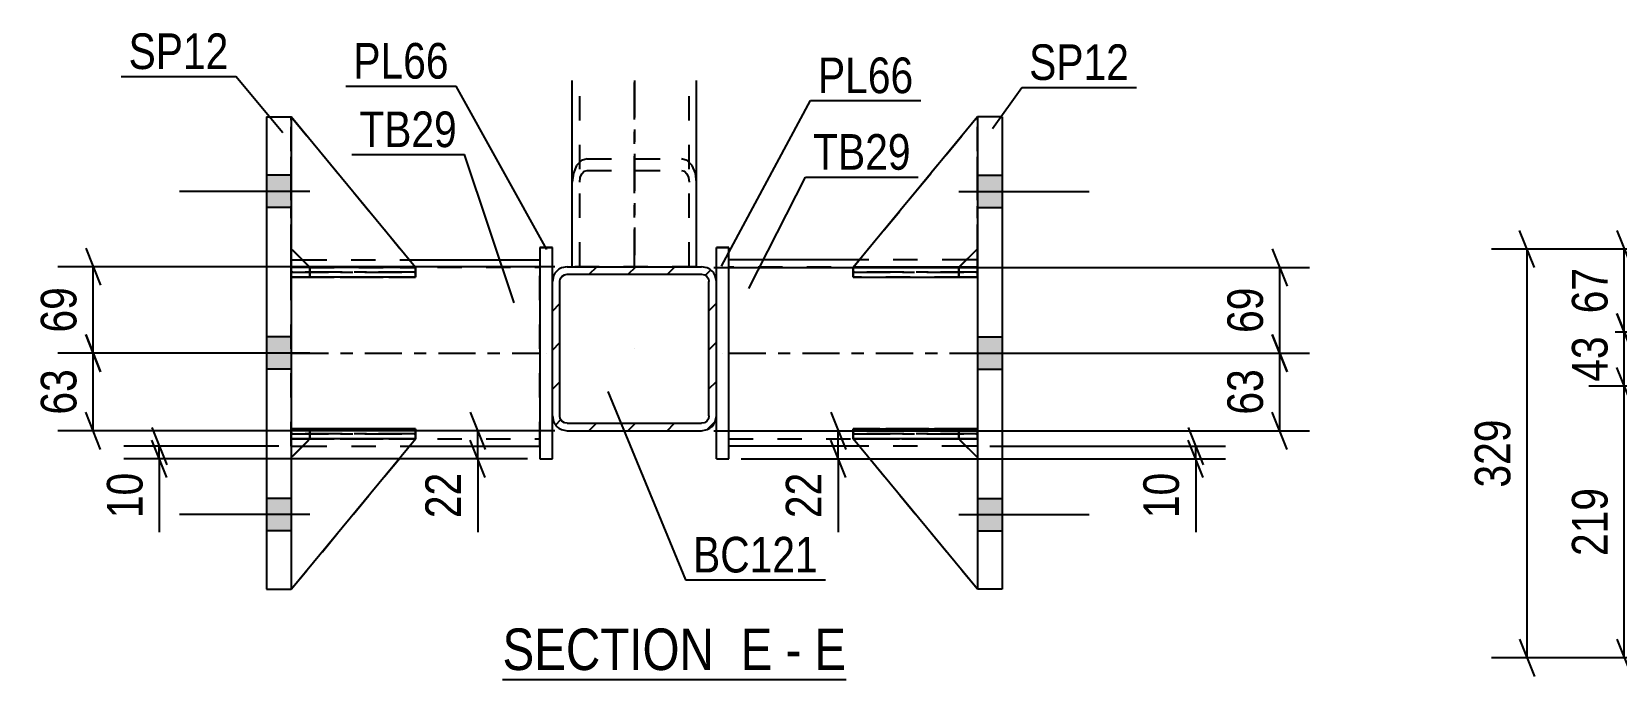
# Model space of a CAD drawing. Header units: millimetres. Extents: x 0 to 841, y 0 to 594.
# Drawn here: x 237.6 to 365.1, y 113 to 165.1 of the extents above; entities that cross this region are included whole.
import ezdxf

# ---------------------------------------------------------------- set-up
doc = ezdxf.new("R2010")
doc.units = ezdxf.units.MM
doc.linetypes.add('DXK_LINE_DOT2', pattern=[3.9198, 1.9599, -1.9599])
doc.linetypes.add('DXK_LINE_DOT3', pattern=[5.9187, 2.979, -0.9799, 0.9799, -0.9799])
doc.styles.add('Arial Narrow', font='ARIALN.TTF', dxfattribs={"height": 0.2})

# ---------------------------------------------------------------- blocks, each defined once
blk = doc.blocks.new('Unknown-404166541-19 - 1452')
at = {"color": 6, "linetype": 'Continuous'}
blk.add_line((275.5, 112.97), (303.15, 112.97), dxfattribs=at)
at = {"color": 0, "linetype": 'Continuous'}
for points in [[(293.61, 113.72), (293.61, 117.22), (275.5, 117.22), (275.5, 113.72)], [(297.22, 113.72), (297.22, 117.22), (294.66, 117.22), (294.66, 113.72)], [(299.54, 113.72), (299.54, 117.22), (298.27, 117.22), (298.27, 113.72)], [(303.15, 113.72), (303.15, 117.22), (300.59, 117.22), (300.59, 113.72)]]:
    blk.add_wipeout(points, dxfattribs=at)
at = {"color": 7, "linetype": 'Continuous', "style": 'Arial Narrow'}
for s, p in [('SECTION ', (275.5, 113.72)), ('E', (294.66, 113.72)), ('E', (300.59, 113.72)), ('-', (298.27, 113.72))]:
    blk.add_text(s, height=3.34, dxfattribs=at).set_placement(p)
blk = doc.blocks.new('Part-404166541-1617 - 1452')
at = {"color": 2, "linetype": 'Continuous'}
for p, q in [((256.51, 158.22), (258.51, 158.22)), ((256.51, 158.22), (256.51, 120.22)), ((258.51, 158.22), (258.51, 120.22)), ((256.51, 120.22), (258.51, 120.22))]:
    blk.add_line(p, q, dxfattribs=at)
blk = doc.blocks.new('Bolt-404166541-1472 - 1452')
at = {"linetype": 'Continuous'}
for points in [[(258.51, 150.92), (258.51, 153.52), (256.51, 153.52), (256.51, 150.92)], [(258.51, 150.92), (258.51, 153.52), (256.51, 153.52), (256.51, 150.92)], [(258.51, 150.92), (258.51, 153.52), (256.51, 153.52), (256.51, 150.92)], [(258.51, 137.92), (258.51, 140.52), (256.51, 140.52), (256.51, 137.92)], [(258.51, 137.92), (258.51, 140.52), (256.51, 140.52), (256.51, 137.92)], [(258.51, 124.92), (258.51, 127.52), (256.51, 127.52), (256.51, 124.92)], [(258.51, 124.92), (258.51, 127.52), (256.51, 127.52), (256.51, 124.92)], [(258.51, 124.92), (258.51, 127.52), (256.51, 127.52), (256.51, 124.92)]]:
    blk.add_hatch(color=1, dxfattribs=at).paths.add_polyline_path(points)
at = {"color": 1, "linetype": 'Continuous'}
for p, q in [((258.51, 153.52), (256.51, 153.52)), ((258.51, 153.52), (256.51, 153.52)), ((258.51, 153.52), (256.51, 153.52)), ((260.01, 152.22), (249.51, 152.22)), ((260.01, 152.22), (249.51, 152.22)), ((260.01, 152.22), (249.51, 152.22)), ((258.51, 150.92), (256.51, 150.92)), ((258.51, 150.92), (256.51, 150.92)), ((258.51, 150.92), (256.51, 150.92)), ((258.51, 140.52), (256.51, 140.52)), ((258.51, 140.52), (256.51, 140.52)), ((260.01, 139.22), (249.51, 139.22)), ((260.01, 139.22), (249.51, 139.22)), ((258.51, 137.92), (256.51, 137.92)), ((258.51, 137.92), (256.51, 137.92)), ((258.51, 127.52), (256.51, 127.52)), ((258.51, 127.52), (256.51, 127.52)), ((258.51, 127.52), (256.51, 127.52)), ((260.01, 126.22), (249.51, 126.22)), ((260.01, 126.22), (249.51, 126.22)), ((260.01, 126.22), (249.51, 126.22)), ((258.51, 124.92), (256.51, 124.92)), ((258.51, 124.92), (256.51, 124.92)), ((258.51, 124.92), (256.51, 124.92))]:
    blk.add_line(p, q, dxfattribs=at)
blk = doc.blocks.new('Part-404166541-1609 - 1452')
at = {"color": 7, "linetype": 'DXK_LINE_DOT2'}
for p, q in [((260.01, 132.31), (258.51, 130.81)), ((258.51, 120.22), (268.51, 132.31)), ((258.51, 130.81), (260.01, 132.31)), ((258.51, 120.22), (268.51, 132.31)), ((268.51, 132.31), (260.01, 132.31)), ((260.01, 132.31), (260.01, 132.31)), ((260.01, 132.31), (268.51, 132.31)), ((268.51, 132.31), (268.51, 132.31)), ((258.51, 130.81), (258.51, 120.22))]:
    blk.add_line(p, q, dxfattribs=at)
at = {"color": 7, "linetype": 'DXK_LINE_DOT3'}
for p, q in [((268.51, 132.31), (258.51, 132.31)), ((258.51, 132.31), (258.51, 120.22))]:
    blk.add_line(p, q, dxfattribs=at)
blk = doc.blocks.new('Part-404166541-1560 - 1452')
at = {"color": 2, "linetype": 'Continuous'}
for p, q in [((304.21, 146.72), (293.71, 146.72)), ((313.71, 146.72), (312.82, 146.72)), ((304.2, 131.72), (293.71, 131.72)), ((313.71, 131.72), (312.8, 131.72))]:
    blk.add_line(p, q, dxfattribs=at)
at = {"color": 7, "linetype": 'DXK_LINE_DOT2'}
for p, q in [((293.71, 131.72), (293.71, 146.72)), ((312.82, 146.72), (304.21, 146.72)), ((313.71, 146.72), (313.71, 131.72)), ((313.71, 146.12), (293.71, 146.12)), ((293.71, 132.32), (313.71, 132.32)), ((312.8, 131.72), (304.2, 131.72))]:
    blk.add_line(p, q, dxfattribs=at)
at = {"color": 7, "linetype": 'DXK_LINE_DOT3'}
blk.add_line((293.71, 139.22), (313.71, 139.22), dxfattribs=at)
blk = doc.blocks.new('Part-404166541-1616 - 1452')
at = {"color": 2, "linetype": 'Continuous'}
for p, q in [((258.51, 145.32), (258.51, 146.12)), ((258.51, 146.12), (267.26, 146.12)), ((268.51, 146.12), (268.5, 146.12)), ((268.51, 145.32), (268.51, 146.12)), ((268.51, 145.32), (258.51, 145.32)), ((258.51, 145.32), (258.51, 145.32))]:
    blk.add_line(p, q, dxfattribs=at)
at = {"color": 7, "linetype": 'DXK_LINE_DOT2'}
for p, q in [((260.01, 146.12), (258.51, 146.12)), ((260.01, 145.32), (260.01, 146.12)), ((260.01, 146.12), (268.5, 146.12)), ((258.51, 145.32), (260.01, 145.32)), ((260.01, 145.32), (268.51, 145.32))]:
    blk.add_line(p, q, dxfattribs=at)
blk = doc.blocks.new('Part-404166541-1505 - 1452')
at = {"color": 2, "linetype": 'Continuous'}
for p, q in [((281.11, 146.17), (281.11, 161.16)), ((291.11, 146.17), (291.11, 161.16))]:
    blk.add_line(p, q, dxfattribs=at)
at = {"color": 7, "linetype": 'DXK_LINE_DOT2'}
for p, q in [((281.71, 146.17), (281.71, 161.16)), ((290.51, 146.17), (290.51, 161.16)), ((291.11, 146.17), (281.11, 146.17))]:
    blk.add_line(p, q, dxfattribs=at)
at = {"color": 7, "linetype": 'DXK_LINE_DOT3'}
blk.add_line((286.11, 146.17), (286.11, 161.16), dxfattribs=at)
blk = doc.blocks.new('Bolt-404166541-1473 - 1452')
at = {"linetype": 'Continuous'}
for points in [[(315.71, 150.92), (315.71, 153.52), (313.71, 153.52), (313.71, 150.92)], [(315.71, 150.92), (315.71, 153.52), (313.71, 153.52), (313.71, 150.92)], [(315.71, 150.92), (315.71, 153.52), (313.71, 153.52), (313.71, 150.92)], [(315.71, 137.92), (315.71, 140.52), (313.71, 140.52), (313.71, 137.92)], [(315.71, 137.92), (315.71, 140.52), (313.71, 140.52), (313.71, 137.92)], [(315.71, 124.92), (315.71, 127.52), (313.71, 127.52), (313.71, 124.92)], [(315.71, 124.92), (315.71, 127.52), (313.71, 127.52), (313.71, 124.92)], [(315.71, 124.92), (315.71, 127.52), (313.71, 127.52), (313.71, 124.92)]]:
    blk.add_hatch(color=1, dxfattribs=at).paths.add_polyline_path(points)
at = {"color": 1, "linetype": 'Continuous'}
for p, q in [((313.71, 153.52), (315.71, 153.52)), ((313.71, 153.52), (315.71, 153.52)), ((313.71, 153.52), (315.71, 153.52)), ((312.21, 152.22), (322.71, 152.22)), ((312.21, 152.22), (322.71, 152.22)), ((312.21, 152.22), (322.71, 152.22)), ((313.71, 150.92), (315.71, 150.92)), ((313.71, 150.92), (315.71, 150.92)), ((313.71, 150.92), (315.71, 150.92)), ((313.71, 140.52), (315.71, 140.52)), ((313.71, 140.52), (315.71, 140.52)), ((312.21, 139.22), (322.71, 139.22)), ((312.21, 139.22), (322.71, 139.22)), ((313.71, 137.92), (315.71, 137.92)), ((313.71, 137.92), (315.71, 137.92)), ((313.71, 127.52), (315.71, 127.52)), ((313.71, 127.52), (315.71, 127.52)), ((313.71, 127.52), (315.71, 127.52)), ((312.21, 126.22), (322.71, 126.22)), ((312.21, 126.22), (322.71, 126.22)), ((312.21, 126.22), (322.71, 126.22)), ((313.71, 124.92), (315.71, 124.92)), ((313.71, 124.92), (315.71, 124.92)), ((313.71, 124.92), (315.71, 124.92))]:
    blk.add_line(p, q, dxfattribs=at)
blk = doc.blocks.new('Part-404166541-1507 - 1452')
at = {"color": 7, "linetype": 'DXK_LINE_DOT2'}
for p, q in [((281.11, 146.17), (281.11, 161.16)), ((281.71, 146.17), (281.71, 161.16)), ((290.51, 146.17), (290.51, 161.16)), ((291.11, 146.17), (291.11, 161.16)), ((281.46, 154.3), (281.2, 153.69)), ((281.85, 154.7), (281.46, 154.3)), ((282.31, 154.84), (281.85, 154.7)), ((282.31, 154.84), (289.91, 154.84)), ((290.37, 154.7), (289.91, 154.84)), ((290.76, 154.3), (290.37, 154.7)), ((291.02, 153.69), (290.76, 154.3)), ((281.2, 153.69), (281.11, 152.98)), ((281.71, 152.98), (281.75, 153.34)), ((281.75, 153.34), (281.88, 153.64)), ((281.88, 153.64), (282.08, 153.84)), ((282.08, 153.84), (282.31, 153.91)), ((282.31, 153.91), (289.91, 153.91)), ((289.91, 153.91), (290.14, 153.84)), ((290.14, 153.84), (290.33, 153.64)), ((290.33, 153.64), (290.46, 153.34)), ((290.46, 153.34), (290.51, 152.98)), ((291.11, 152.98), (291.02, 153.69)), ((281.11, 146.17), (291.11, 146.17))]:
    blk.add_line(p, q, dxfattribs=at)
at = {"color": 7, "linetype": 'DXK_LINE_DOT3'}
blk.add_line((286.11, 161.16), (286.11, 147.09), dxfattribs=at)
blk = doc.blocks.new('Part-404166541-1582 - 1452')
at = {"color": 2, "linetype": 'Continuous'}
for p, q in [((292.71, 147.72), (293.71, 147.72)), ((292.71, 144.96), (292.71, 147.72)), ((293.71, 130.72), (293.71, 147.72)), ((292.71, 130.72), (292.71, 134.17)), ((292.71, 130.72), (293.71, 130.72))]:
    blk.add_line(p, q, dxfattribs=at)
at = {"color": 7, "linetype": 'DXK_LINE_DOT2'}
for p, q in [((293.71, 147.72), (292.71, 147.72)), ((292.71, 134.17), (292.71, 144.96)), ((292.71, 130.72), (293.71, 130.72))]:
    blk.add_line(p, q, dxfattribs=at)
at = {"color": 7, "linetype": 'DXK_LINE_DOT3'}
blk.add_line((293.21, 139.22), (293.21, 139.22), dxfattribs=at)
blk = doc.blocks.new('Part-404166541-1587 - 1452')
at = {"color": 2, "linetype": 'Continuous'}
for p, q in [((279.51, 147.72), (278.51, 147.72)), ((278.51, 147.72), (278.51, 130.72)), ((279.51, 144.97), (279.51, 147.72)), ((279.51, 130.72), (279.51, 134.16)), ((278.51, 130.72), (279.51, 130.72))]:
    blk.add_line(p, q, dxfattribs=at)
at = {"color": 7, "linetype": 'DXK_LINE_DOT2'}
for p, q in [((278.51, 147.72), (279.51, 147.72)), ((279.51, 134.16), (279.51, 144.97)), ((278.51, 130.72), (279.51, 130.72))]:
    blk.add_line(p, q, dxfattribs=at)
at = {"color": 7, "linetype": 'DXK_LINE_DOT3'}
blk.add_line((279.01, 139.22), (279.01, 139.22), dxfattribs=at)
blk = doc.blocks.new('Part-404166541-1592 - 1452')
at = {"color": 2, "linetype": 'Continuous'}
for p, q in [((258.51, 146.72), (259.4, 146.72)), ((268.01, 146.72), (278.51, 146.72)), ((258.51, 131.72), (259.42, 131.72)), ((268.02, 131.72), (278.51, 131.72))]:
    blk.add_line(p, q, dxfattribs=at)
at = {"color": 7, "linetype": 'DXK_LINE_DOT2'}
for p, q in [((258.51, 131.72), (258.51, 146.72)), ((259.4, 146.72), (268.01, 146.72)), ((278.51, 131.72), (278.51, 146.72)), ((258.51, 146.12), (278.51, 146.12)), ((258.51, 132.32), (278.51, 132.32)), ((259.42, 131.72), (268.02, 131.72))]:
    blk.add_line(p, q, dxfattribs=at)
at = {"color": 7, "linetype": 'DXK_LINE_DOT3'}
blk.add_line((258.51, 139.22), (278.51, 139.22), dxfattribs=at)
blk = doc.blocks.new('Part-404166541-1595 - 1452')
at = {"color": 7, "linetype": 'DXK_LINE_DOT2'}
for p, q in [((303.71, 132.31), (312.21, 132.31)), ((313.71, 120.22), (303.71, 132.31)), ((303.71, 132.31), (303.71, 132.31)), ((312.21, 132.31), (303.71, 132.31)), ((313.71, 120.22), (303.71, 132.31)), ((312.21, 132.31), (313.71, 130.81)), ((312.21, 132.31), (312.21, 132.31)), ((313.71, 130.81), (312.21, 132.31)), ((313.71, 130.81), (313.71, 120.22))]:
    blk.add_line(p, q, dxfattribs=at)
at = {"color": 7, "linetype": 'DXK_LINE_DOT3'}
for p, q in [((303.71, 132.31), (313.71, 132.31)), ((313.71, 132.31), (313.71, 120.22))]:
    blk.add_line(p, q, dxfattribs=at)
blk = doc.blocks.new('Part-404166541-1598 - 1452')
at = {"color": 2, "linetype": 'Continuous'}
for p, q in [((303.71, 132.31), (303.71, 132.31)), ((312.21, 132.31), (303.71, 132.31)), ((313.71, 120.22), (303.71, 132.31)), ((312.21, 132.31), (312.21, 132.31)), ((312.21, 132.31), (313.71, 130.81))]:
    blk.add_line(p, q, dxfattribs=at)
at = {"color": 7, "linetype": 'DXK_LINE_DOT2'}
for p, q in [((303.71, 132.31), (312.21, 132.31)), ((313.71, 120.22), (303.71, 132.31)), ((312.21, 132.31), (313.71, 130.81)), ((313.71, 130.81), (313.71, 120.22))]:
    blk.add_line(p, q, dxfattribs=at)
at = {"color": 7, "linetype": 'DXK_LINE_DOT3'}
for p, q in [((303.71, 132.31), (313.71, 132.31)), ((313.71, 132.31), (313.71, 120.22))]:
    blk.add_line(p, q, dxfattribs=at)
blk = doc.blocks.new('Part-404166541-1601 - 1452')
at = {"color": 7, "linetype": 'DXK_LINE_DOT2'}
for p, q in [((313.71, 158.22), (303.71, 146.11)), ((303.71, 146.11), (313.71, 158.22)), ((313.71, 147.61), (313.71, 158.22)), ((312.21, 146.11), (313.71, 147.61)), ((312.21, 146.11), (313.71, 147.61)), ((303.71, 146.11), (312.21, 146.11)), ((303.71, 146.11), (303.71, 146.11)), ((312.21, 146.11), (303.71, 146.11)), ((312.21, 146.11), (312.21, 146.11))]:
    blk.add_line(p, q, dxfattribs=at)
at = {"color": 7, "linetype": 'DXK_LINE_DOT3'}
for p, q in [((313.71, 146.11), (313.71, 158.22)), ((303.71, 146.11), (313.71, 146.11))]:
    blk.add_line(p, q, dxfattribs=at)
blk = doc.blocks.new('Part-404166541-1604 - 1452')
at = {"color": 2, "linetype": 'Continuous'}
for p, q in [((313.71, 158.22), (303.71, 146.11)), ((312.22, 146.12), (313.71, 147.61)), ((304.96, 146.11), (303.71, 146.11)), ((303.71, 146.11), (303.71, 146.11))]:
    blk.add_line(p, q, dxfattribs=at)
at = {"color": 7, "linetype": 'DXK_LINE_DOT2'}
for p, q in [((303.71, 146.11), (313.71, 158.22)), ((313.71, 147.61), (313.71, 158.22)), ((312.21, 146.11), (313.71, 147.61)), ((312.21, 146.11), (303.71, 146.11)), ((312.21, 146.11), (304.96, 146.11)), ((312.21, 146.11), (312.22, 146.12)), ((312.21, 146.11), (312.21, 146.11))]:
    blk.add_line(p, q, dxfattribs=at)
at = {"color": 7, "linetype": 'DXK_LINE_DOT3'}
for p, q in [((313.71, 146.11), (313.71, 158.22)), ((303.71, 146.11), (313.71, 146.11))]:
    blk.add_line(p, q, dxfattribs=at)
blk = doc.blocks.new('Part-404166541-1605 - 1452')
at = {"color": 7, "linetype": 'DXK_LINE_DOT2'}
for p, q in [((303.71, 132.32), (303.71, 133.12)), ((303.71, 133.12), (312.21, 133.12)), ((313.71, 133.12), (303.71, 133.12)), ((312.21, 132.32), (312.21, 133.12)), ((312.21, 133.12), (313.71, 133.12)), ((313.71, 132.32), (313.71, 133.12)), ((313.71, 132.32), (313.71, 133.12)), ((313.71, 133.12), (313.71, 133.12)), ((312.21, 132.32), (303.71, 132.32)), ((303.71, 132.32), (313.71, 132.32)), ((313.71, 132.32), (312.21, 132.32)), ((313.71, 132.32), (313.71, 132.32))]:
    blk.add_line(p, q, dxfattribs=at)
at = {"color": 7, "linetype": 'DXK_LINE_DOT3'}
for p, q in [((313.71, 132.72), (303.71, 132.72)), ((303.71, 132.72), (313.71, 132.72))]:
    blk.add_line(p, q, dxfattribs=at)
blk = doc.blocks.new('Part-404166541-1606 - 1452')
at = {"color": 7, "linetype": 'DXK_LINE_DOT2'}
for p, q in [((303.71, 145.32), (303.71, 146.12)), ((303.71, 146.12), (312.21, 146.12)), ((313.71, 146.12), (303.71, 146.12)), ((312.21, 145.32), (312.21, 146.12)), ((312.21, 146.12), (313.71, 146.12)), ((313.71, 145.32), (313.71, 146.12)), ((313.71, 145.32), (313.71, 146.12)), ((313.71, 146.12), (313.71, 146.12)), ((312.21, 145.32), (303.71, 145.32)), ((303.71, 145.32), (313.71, 145.32)), ((313.71, 145.32), (312.21, 145.32)), ((313.71, 145.32), (313.71, 145.32))]:
    blk.add_line(p, q, dxfattribs=at)
at = {"color": 7, "linetype": 'DXK_LINE_DOT3'}
for p, q in [((313.71, 145.72), (303.71, 145.72)), ((303.71, 145.72), (313.71, 145.72))]:
    blk.add_line(p, q, dxfattribs=at)
blk = doc.blocks.new('Part-404166541-1607 - 1452')
at = {"color": 2, "linetype": 'Continuous'}
for p, q in [((303.71, 133.12), (313.71, 133.12)), ((303.71, 133.12), (303.71, 132.32)), ((313.71, 133.12), (313.71, 133.12)), ((313.71, 132.32), (313.71, 133.12)), ((313.71, 132.32), (303.71, 132.32))]:
    blk.add_line(p, q, dxfattribs=at)
at = {"color": 7, "linetype": 'DXK_LINE_DOT2'}
for p, q in [((312.21, 133.12), (303.71, 133.12)), ((313.71, 133.12), (312.21, 133.12)), ((312.21, 133.12), (312.21, 132.32)), ((313.71, 133.12), (313.71, 133.12)), ((303.71, 132.32), (312.21, 132.32)), ((312.21, 132.32), (313.71, 132.32))]:
    blk.add_line(p, q, dxfattribs=at)
blk = doc.blocks.new('Part-404166541-1608 - 1452')
at = {"color": 2, "linetype": 'Continuous'}
for p, q in [((303.72, 146.12), (303.71, 146.12)), ((303.71, 146.12), (303.71, 145.32)), ((313.71, 146.12), (304.96, 146.12)), ((313.71, 146.12), (313.71, 146.12)), ((313.71, 146.12), (313.71, 145.32)), ((303.71, 145.32), (313.71, 145.32))]:
    blk.add_line(p, q, dxfattribs=at)
at = {"color": 7, "linetype": 'DXK_LINE_DOT2'}
for p, q in [((304.96, 146.12), (303.72, 146.12)), ((312.21, 146.12), (303.72, 146.12)), ((312.21, 146.12), (313.71, 146.12)), ((312.21, 146.12), (312.21, 145.32)), ((313.71, 146.12), (313.71, 146.12)), ((303.71, 145.32), (312.21, 145.32)), ((312.21, 145.32), (313.71, 145.32))]:
    blk.add_line(p, q, dxfattribs=at)
blk = doc.blocks.new('Part-404166541-1610 - 1452')
at = {"color": 2, "linetype": 'Continuous'}
for p, q in [((260.01, 132.31), (258.51, 130.81)), ((258.51, 120.22), (268.51, 132.31)), ((268.51, 132.31), (260.01, 132.31)), ((260.01, 132.31), (260.01, 132.31)), ((268.51, 132.31), (268.51, 132.31))]:
    blk.add_line(p, q, dxfattribs=at)
at = {"color": 7, "linetype": 'DXK_LINE_DOT2'}
for p, q in [((258.51, 130.81), (260.01, 132.31)), ((258.51, 120.22), (268.51, 132.31)), ((260.01, 132.31), (268.51, 132.31)), ((258.51, 130.81), (258.51, 120.22))]:
    blk.add_line(p, q, dxfattribs=at)
at = {"color": 7, "linetype": 'DXK_LINE_DOT3'}
for p, q in [((268.51, 132.31), (258.51, 132.31)), ((258.51, 132.31), (258.51, 120.22))]:
    blk.add_line(p, q, dxfattribs=at)
blk = doc.blocks.new('Part-404166541-1611 - 1452')
at = {"color": 7, "linetype": 'DXK_LINE_DOT2'}
for p, q in [((258.51, 147.61), (258.51, 158.22)), ((258.51, 158.22), (268.51, 146.11)), ((258.51, 158.22), (268.51, 146.11)), ((260.01, 146.11), (258.51, 147.61)), ((258.51, 147.61), (260.01, 146.11)), ((268.51, 146.11), (260.01, 146.11)), ((260.01, 146.11), (260.01, 146.11)), ((260.01, 146.11), (268.51, 146.11)), ((268.51, 146.11), (268.51, 146.11))]:
    blk.add_line(p, q, dxfattribs=at)
at = {"color": 7, "linetype": 'DXK_LINE_DOT3'}
for p, q in [((258.51, 146.11), (258.51, 158.22)), ((268.51, 146.11), (258.51, 146.11))]:
    blk.add_line(p, q, dxfattribs=at)
blk = doc.blocks.new('Part-404166541-1612 - 1452')
at = {"color": 2, "linetype": 'Continuous'}
for p, q in [((268.51, 146.11), (258.51, 158.22)), ((260, 146.12), (258.51, 147.61)), ((267.26, 146.11), (268.51, 146.11)), ((268.51, 146.11), (268.51, 146.11))]:
    blk.add_line(p, q, dxfattribs=at)
at = {"color": 7, "linetype": 'DXK_LINE_DOT2'}
for p, q in [((258.51, 147.61), (258.51, 158.22)), ((258.51, 158.22), (268.51, 146.11)), ((260.01, 146.11), (258.51, 147.61)), ((260.01, 146.11), (260, 146.12)), ((268.51, 146.11), (260.01, 146.11)), ((260.01, 146.11), (260.01, 146.11)), ((260.01, 146.11), (267.26, 146.11))]:
    blk.add_line(p, q, dxfattribs=at)
at = {"color": 7, "linetype": 'DXK_LINE_DOT3'}
for p, q in [((258.51, 146.11), (258.51, 158.22)), ((268.51, 146.11), (258.51, 146.11))]:
    blk.add_line(p, q, dxfattribs=at)
blk = doc.blocks.new('Part-404166541-1613 - 1452')
at = {"color": 7, "linetype": 'DXK_LINE_DOT2'}
for p, q in [((258.51, 133.12), (260.01, 133.12)), ((268.51, 133.12), (258.51, 133.12)), ((258.51, 133.12), (258.51, 133.12)), ((258.51, 133.12), (258.51, 132.32)), ((258.51, 133.12), (258.51, 132.32)), ((260.01, 133.12), (268.51, 133.12)), ((260.01, 133.12), (260.01, 132.32)), ((268.51, 133.12), (268.51, 132.32)), ((260.01, 132.32), (258.51, 132.32)), ((258.51, 132.32), (268.51, 132.32)), ((258.51, 132.32), (258.51, 132.32)), ((268.51, 132.32), (260.01, 132.32))]:
    blk.add_line(p, q, dxfattribs=at)
blk = doc.blocks.new('Part-404166541-1614 - 1452')
at = {"color": 7, "linetype": 'DXK_LINE_DOT2'}
for p, q in [((258.51, 146.12), (260.01, 146.12)), ((268.5, 146.12), (258.51, 146.12)), ((258.51, 146.12), (258.51, 146.12)), ((258.51, 146.12), (258.51, 145.32)), ((258.51, 146.12), (258.51, 145.32)), ((260.01, 146.12), (268.51, 146.12)), ((260.01, 146.12), (260.01, 145.32)), ((268.51, 146.12), (268.51, 145.32)), ((260.01, 145.32), (258.51, 145.32)), ((258.51, 145.32), (268.51, 145.32)), ((258.51, 145.32), (258.51, 145.32)), ((268.51, 145.32), (260.01, 145.32))]:
    blk.add_line(p, q, dxfattribs=at)
at = {"color": 7, "linetype": 'DXK_LINE_DOT3'}
for p, q in [((258.51, 145.72), (268.51, 145.72)), ((268.51, 145.72), (258.51, 145.72))]:
    blk.add_line(p, q, dxfattribs=at)
blk = doc.blocks.new('Part-404166541-1615 - 1452')
at = {"color": 2, "linetype": 'Continuous'}
for p, q in [((258.51, 132.32), (258.51, 133.12)), ((268.51, 133.12), (258.51, 133.12)), ((268.51, 132.32), (268.51, 133.12)), ((268.51, 132.32), (258.51, 132.32)), ((258.51, 132.32), (258.51, 132.32))]:
    blk.add_line(p, q, dxfattribs=at)
at = {"color": 7, "linetype": 'DXK_LINE_DOT2'}
for p, q in [((260.01, 133.12), (258.51, 133.12)), ((260.01, 132.32), (260.01, 133.12)), ((268.51, 133.12), (260.01, 133.12)), ((258.51, 132.32), (260.01, 132.32)), ((260.01, 132.32), (268.51, 132.32))]:
    blk.add_line(p, q, dxfattribs=at)
at = {"color": 7, "linetype": 'DXK_LINE_DOT3'}
for p, q in [((258.51, 132.72), (268.51, 132.72)), ((268.51, 132.72), (258.51, 132.72))]:
    blk.add_line(p, q, dxfattribs=at)
blk = doc.blocks.new('Part-404166541-1618 - 1452')
at = {"color": 2, "linetype": 'Continuous'}
for p, q in [((315.71, 158.22), (313.71, 158.22)), ((313.71, 158.22), (313.71, 120.22)), ((315.71, 158.22), (315.71, 120.22)), ((315.71, 120.22), (313.71, 120.22))]:
    blk.add_line(p, q, dxfattribs=at)
blk = doc.blocks.new('Part-404166541-1643 - 1452')
at = {"linetype": 'Continuous'}
h = blk.add_hatch(dxfattribs=at)
h.set_pattern_fill('', scale=0.7, style=0, pattern_type=0)
h.set_pattern_definition([(45, (291.9682, 133.057), (-1.57154, 1.57154), [])])
h.paths.add_polyline_path([(291.51, 132.97), (291.97, 133.06), (292.36, 133.32), (292.62, 133.71), (292.71, 134.17), (292.71, 144.97), (292.62, 145.42), (292.36, 145.81), (291.97, 146.07), (291.51, 146.17), (280.71, 146.17), (280.25, 146.07), (279.86, 145.81), (279.6, 145.42), (279.51, 144.97), (279.51, 134.17), (279.6, 133.71), (279.86, 133.32), (280.25, 133.06), (280.71, 132.97)])
h.paths.add_polyline_path([(280.71, 133.57), (280.48, 133.61), (280.28, 133.74), (280.15, 133.94), (280.11, 134.17), (280.11, 144.97), (280.15, 145.2), (280.28, 145.39), (280.48, 145.52), (280.71, 145.57), (291.51, 145.57), (291.74, 145.52), (291.93, 145.39), (292.06, 145.2), (292.11, 144.97), (292.11, 134.17), (292.06, 133.94), (291.93, 133.74), (291.74, 133.61), (291.51, 133.57)])
at = {"color": 2, "linetype": 'Continuous'}
for p, q in [((279.6, 145.42), (279.51, 144.97)), ((280.15, 145.2), (280.28, 145.39)), ((280.71, 146.17), (280.25, 146.07)), ((280.28, 145.39), (280.48, 145.52)), ((280.48, 145.52), (280.71, 145.57)), ((280.71, 146.17), (280.71, 146.17)), ((280.71, 146.17), (291.51, 146.17)), ((280.71, 145.57), (280.71, 145.57)), ((280.71, 145.57), (291.51, 145.57)), ((291.51, 146.17), (291.51, 146.17)), ((291.97, 146.07), (291.51, 146.17)), ((291.51, 145.57), (291.51, 145.57)), ((291.51, 145.57), (291.74, 145.52)), ((291.74, 145.52), (291.93, 145.39)), ((291.93, 145.39), (292.06, 145.2)), ((292.71, 144.97), (292.62, 145.42)), ((279.51, 144.97), (279.51, 144.97)), ((279.51, 134.17), (279.51, 144.97)), ((280.11, 144.97), (280.15, 145.2)), ((280.11, 144.97), (280.11, 144.97)), ((280.11, 134.17), (280.11, 144.97)), ((292.06, 145.2), (292.11, 144.97)), ((292.11, 144.97), (292.11, 144.97)), ((292.11, 134.17), (292.11, 144.97)), ((292.71, 144.97), (292.71, 144.97)), ((292.71, 134.17), (292.71, 144.97)), ((279.51, 134.17), (279.51, 134.17)), ((279.51, 134.17), (279.6, 133.71)), ((280.11, 134.17), (280.11, 134.17)), ((280.15, 133.94), (280.11, 134.17)), ((280.28, 133.74), (280.15, 133.94)), ((292.06, 133.94), (291.93, 133.74)), ((292.11, 134.17), (292.06, 133.94)), ((292.11, 134.17), (292.11, 134.17)), ((292.62, 133.71), (292.71, 134.17)), ((292.71, 134.17), (292.71, 134.17)), ((280.25, 133.06), (280.71, 132.97)), ((280.48, 133.61), (280.28, 133.74)), ((280.71, 133.57), (280.48, 133.61)), ((280.71, 133.57), (280.71, 133.57)), ((280.71, 133.57), (291.51, 133.57)), ((280.71, 132.97), (280.71, 132.97)), ((280.71, 132.97), (291.51, 132.97)), ((291.74, 133.61), (291.51, 133.57)), ((291.51, 133.57), (291.51, 133.57)), ((291.51, 132.97), (291.97, 133.06)), ((291.51, 132.97), (291.51, 132.97)), ((291.93, 133.74), (291.74, 133.61))]:
    blk.add_line(p, q, dxfattribs=at)
at = {"color": 7, "linetype": 'DXK_LINE_DOT3'}
blk.add_line((286.11, 139.57), (286.11, 139.57), dxfattribs=at)
at = {"color": 2, "linetype": 'Continuous'}
for centre, start, end in [((280.71, 144.97), 112.5, 157.5), ((291.51, 144.97), 22.5, 67.5), ((280.71, 134.17), 202.5, 247.5), ((291.51, 134.17), 292.5, 337.5)]:
    blk.add_arc(centre, 1.2, start, end, dxfattribs=at)
blk = doc.blocks.new('StraightDimension-404166541-52226 - 1452')
at = {"color": 7, "linetype": 'Continuous'}
for p, q in [((241.97, 140.72), (243.17, 137.72)), ((250.07, 139.22), (239.72, 139.22)), ((242.57, 132.97), (242.57, 139.22)), ((243.17, 131.47), (241.97, 134.47)), ((279.71, 132.97), (239.72, 132.97))]:
    blk.add_line(p, q, dxfattribs=at)
at = {"color": 0}
blk.add_wipeout([(241.82, 138.52), (237.62, 138.52), (237.62, 133.67), (241.82, 133.67)], dxfattribs=at)
at = {"color": 3, "style": 'Arial Narrow'}
blk.add_text('63', height=2.863, rotation=90.0002, dxfattribs=at).set_placement((241.22, 134.27))
blk = doc.blocks.new('StraightDimension-404166541-52285 - 1452')
at = {"color": 7, "linetype": 'Continuous'}
for p, q in [((272.91, 134.47), (274.11, 131.47)), ((279.71, 132.97), (270.66, 132.97)), ((273.51, 130.72), (273.51, 132.97)), ((274.11, 129.22), (272.91, 132.22)), ((277.51, 130.72), (270.66, 130.72)), ((273.51, 130.72), (273.51, 124.82)), ((273.51, 130.72), (273.51, 124.82))]:
    blk.add_line(p, q, dxfattribs=at)
at = {"color": 0}
blk.add_wipeout([(272.76, 130.2), (268.56, 130.2), (268.56, 125.34), (272.76, 125.34)], dxfattribs=at)
at = {"color": 3, "style": 'Arial Narrow'}
blk.add_text('22', height=2.863, rotation=90.0002, dxfattribs=at).set_placement((272.16, 125.94))
blk = doc.blocks.new('StraightDimension-404166541-52296 - 1452')
at = {"color": 7, "linetype": 'Continuous'}
for p, q in [((301.91, 134.47), (303.11, 131.47)), ((292.51, 132.97), (304.91, 132.97)), ((302.51, 130.72), (302.51, 132.97)), ((303.11, 129.22), (301.91, 132.22)), ((294.71, 130.72), (304.91, 130.72)), ((302.51, 130.72), (302.51, 124.82)), ((302.51, 130.72), (302.51, 124.82))]:
    blk.add_line(p, q, dxfattribs=at)
at = {"color": 0}
blk.add_wipeout([(301.76, 130.2), (297.56, 130.2), (297.56, 125.34), (301.76, 125.34)], dxfattribs=at)
at = {"color": 3, "style": 'Arial Narrow'}
blk.add_text('22', height=2.863, rotation=90.0002, dxfattribs=at).set_placement((301.16, 125.94))
blk = doc.blocks.new('StraightDimension-404166541-52263 - 1452')
at = {"color": 7, "linetype": 'Continuous'}
for p, q in [((247.29, 133.22), (248.49, 130.22)), ((257.51, 131.72), (245.04, 131.72)), ((248.49, 129.22), (247.29, 132.22)), ((247.89, 130.72), (247.89, 131.72)), ((277.51, 130.72), (245.04, 130.72)), ((247.89, 130.72), (247.89, 124.82)), ((247.89, 130.72), (247.89, 124.82))]:
    blk.add_line(p, q, dxfattribs=at)
at = {"color": 0}
blk.add_wipeout([(247.14, 130.2), (242.94, 130.2), (242.94, 125.34), (247.14, 125.34)], dxfattribs=at)
at = {"color": 3, "style": 'Arial Narrow'}
blk.add_text('10', height=2.863, rotation=90.0002, dxfattribs=at).set_placement((246.54, 125.94))
blk = doc.blocks.new('StraightDimension-404166541-52225 - 1452')
at = {"color": 7, "linetype": 'Continuous'}
for p, q in [((241.97, 147.67), (243.17, 144.67)), ((279.71, 146.17), (239.72, 146.17)), ((242.57, 139.22), (242.57, 146.17)), ((243.17, 137.72), (241.97, 140.72)), ((250.07, 139.22), (239.72, 139.22))]:
    blk.add_line(p, q, dxfattribs=at)
at = {"color": 0}
blk.add_wipeout([(241.82, 145.12), (237.62, 145.12), (237.62, 140.27), (241.82, 140.27)], dxfattribs=at)
at = {"color": 3, "style": 'Arial Narrow'}
blk.add_text('69', height=2.863, rotation=90.0002, dxfattribs=at).set_placement((241.22, 140.87))
blk = doc.blocks.new('StraightDimension-404166541-52244 - 1452')
at = {"color": 7, "linetype": 'Continuous'}
for p, q in [((337.43, 147.61), (338.63, 144.61)), ((292.51, 146.11), (340.43, 146.11)), ((338.03, 139.22), (338.03, 146.11)), ((338.63, 137.72), (337.43, 140.72)), ((322.14, 139.22), (340.43, 139.22))]:
    blk.add_line(p, q, dxfattribs=at)
at = {"color": 0}
blk.add_wipeout([(337.28, 145.1), (333.08, 145.1), (333.08, 140.24), (337.28, 140.24)], dxfattribs=at)
at = {"color": 3, "style": 'Arial Narrow'}
blk.add_text('69', height=2.863, rotation=90.0002, dxfattribs=at).set_placement((336.68, 140.84))
blk = doc.blocks.new('StraightDimension-404166541-52245 - 1452')
at = {"color": 7, "linetype": 'Continuous'}
for p, q in [((337.43, 140.72), (338.63, 137.72)), ((322.14, 139.22), (340.43, 139.22)), ((338.03, 132.97), (338.03, 139.22)), ((338.63, 131.47), (337.43, 134.47)), ((292.51, 132.97), (340.43, 132.97))]:
    blk.add_line(p, q, dxfattribs=at)
at = {"color": 0}
blk.add_wipeout([(337.28, 138.52), (333.08, 138.52), (333.08, 133.67), (337.28, 133.67)], dxfattribs=at)
at = {"color": 3, "style": 'Arial Narrow'}
blk.add_text('63', height=2.863, rotation=90.0002, dxfattribs=at).set_placement((336.68, 134.27))
blk = doc.blocks.new('StraightDimension-404166541-52274 - 1452')
at = {"color": 7, "linetype": 'Continuous'}
for p, q in [((330.67, 133.22), (331.87, 130.22)), ((314.71, 131.72), (333.67, 131.72)), ((331.87, 129.22), (330.67, 132.22)), ((331.27, 130.72), (331.27, 131.72)), ((294.71, 130.72), (333.67, 130.72)), ((331.27, 130.72), (331.27, 124.82)), ((331.27, 130.72), (331.27, 124.82))]:
    blk.add_line(p, q, dxfattribs=at)
at = {"color": 0}
blk.add_wipeout([(330.52, 130.2), (326.32, 130.2), (326.32, 125.34), (330.52, 125.34)], dxfattribs=at)
at = {"color": 3, "style": 'Arial Narrow'}
blk.add_text('10', height=2.863, rotation=90.0002, dxfattribs=at).set_placement((329.92, 125.94))
blk = doc.blocks.new('StraightDimension-404166541-52888 - 52545')
at = {"color": 7, "linetype": 'Continuous'}
for p, q in [((358.53, 146.09), (357.33, 149.09)), ((392.1, 147.59), (355.08, 147.59)), ((357.93, 114.7), (357.93, 147.59)), ((357.33, 116.2), (358.53, 113.2)), ((375.7, 114.7), (355.08, 114.7))]:
    blk.add_line(p, q, dxfattribs=at)
at = {"color": 0}
blk.add_wipeout([(357.18, 134.48), (352.98, 134.48), (352.98, 127.8), (357.18, 127.8)], dxfattribs=at)
at = {"color": 3, "style": 'Arial Narrow'}
blk.add_text('329', height=2.863, rotation=90.0002, dxfattribs=at).set_placement((356.58, 128.4))
blk = doc.blocks.new('StraightDimension-404166541-53927 - 52545')
at = {"color": 7, "linetype": 'Continuous'}
for p, q in [((365.15, 149.09), (366.35, 146.09)), ((392.1, 147.59), (362.9, 147.59)), ((365.75, 140.91), (365.75, 147.59)), ((366.35, 139.41), (365.15, 142.41)), ((380.97, 140.91), (362.9, 140.91))]:
    blk.add_line(p, q, dxfattribs=at)
at = {"color": 0}
blk.add_wipeout([(365, 146.68), (360.8, 146.68), (360.8, 141.82), (365, 141.82)], dxfattribs=at)
at = {"color": 3, "style": 'Arial Narrow'}
blk.add_text('67', height=2.863, rotation=90.0002, dxfattribs=at).set_placement((364.4, 142.42))
blk = doc.blocks.new('StraightDimension-404166541-53928 - 52545')
at = {"color": 7, "linetype": 'Continuous'}
for p, q in [((365.15, 142.41), (366.35, 139.41)), ((380.97, 140.91), (362.9, 140.91)), ((365.75, 136.57), (365.75, 140.91)), ((366.35, 135.07), (365.15, 138.07)), ((382.15, 136.57), (362.9, 136.57))]:
    blk.add_line(p, q, dxfattribs=at)
at = {"color": 0}
blk.add_wipeout([(365, 141.17), (360.8, 141.17), (360.8, 136.31), (365, 136.31)], dxfattribs=at)
at = {"color": 3, "style": 'Arial Narrow'}
blk.add_text('43', height=2.863, rotation=90.0002, dxfattribs=at).set_placement((364.4, 136.91))
blk = doc.blocks.new('StraightDimension-404166541-53929 - 52545')
at = {"color": 7, "linetype": 'Continuous'}
for p, q in [((366.35, 135.07), (365.15, 138.07)), ((382.15, 136.57), (362.9, 136.57)), ((365.75, 114.7), (365.75, 136.57)), ((365.15, 116.2), (366.35, 113.2)), ((375.7, 114.7), (362.9, 114.7))]:
    blk.add_line(p, q, dxfattribs=at)
at = {"color": 0}
blk.add_wipeout([(365, 128.98), (360.8, 128.98), (360.8, 122.29), (365, 122.29)], dxfattribs=at)
at = {"color": 3, "style": 'Arial Narrow'}
blk.add_text('219', height=2.863, rotation=90.0002, dxfattribs=at).set_placement((364.4, 122.89))
blk = doc.blocks.new('Mark-404166541-37943 - 1452')
at = {"color": 0}
blk.add_wipeout([(300.88, 121.57), (300.88, 124.57), (290.83, 124.57), (290.83, 121.57)], dxfattribs=at)
blk.add_wipeout([(300.88, 121.57), (300.88, 124.57), (290.83, 124.57), (290.83, 121.57)], dxfattribs=at)
at = {"color": 30, "linetype": 'Continuous'}
for p, q in [((283.98, 136.13), (290.23, 120.97)), ((290.23, 120.97), (301.48, 120.97))]:
    blk.add_line(p, q, dxfattribs=at)
at = {"color": 3, "style": 'Arial Narrow'}
blk.add_text('BC121', height=2.863, dxfattribs=at).set_placement((290.83, 121.57))
blk = doc.blocks.new('Mark-404166541-1555 - 1452')
at = {"color": 0}
blk.add_wipeout([(308.35, 153.97), (308.35, 156.97), (300.49, 156.97), (300.49, 153.97)], dxfattribs=at)
blk.add_wipeout([(308.35, 153.97), (308.35, 156.97), (300.49, 156.97), (300.49, 153.97)], dxfattribs=at)
at = {"color": 30, "linetype": 'Continuous'}
for p, q in [((295.32, 144.42), (299.89, 153.37)), ((299.89, 153.37), (308.95, 153.37))]:
    blk.add_line(p, q, dxfattribs=at)
at = {"color": 3, "style": 'Arial Narrow'}
blk.add_text('TB29', height=2.863, dxfattribs=at).set_placement((300.49, 153.97))
blk = doc.blocks.new('Mark-404166541-1578 - 1452')
at = {"color": 0}
blk.add_wipeout([(308.55, 160.13), (308.55, 163.13), (300.88, 163.13), (300.88, 160.13)], dxfattribs=at)
blk.add_wipeout([(308.55, 160.13), (308.55, 163.13), (300.88, 163.13), (300.88, 160.13)], dxfattribs=at)
at = {"color": 30, "linetype": 'Continuous'}
for p, q in [((293.11, 146.2), (300.28, 159.53)), ((300.28, 159.53), (309.15, 159.53))]:
    blk.add_line(p, q, dxfattribs=at)
at = {"color": 3, "style": 'Arial Narrow'}
blk.add_text('PL66', height=2.863, dxfattribs=at).set_placement((300.88, 160.13))
blk = doc.blocks.new('Mark-404166541-1583 - 1452')
at = {"color": 0}
blk.add_wipeout([(271.18, 161.3), (271.18, 164.3), (263.5, 164.3), (263.5, 161.3)], dxfattribs=at)
blk.add_wipeout([(271.18, 161.3), (271.18, 164.3), (263.5, 164.3), (263.5, 161.3)], dxfattribs=at)
at = {"color": 30, "linetype": 'Continuous'}
for p in [(262.9, 160.7), (279.06, 147.54)]:
    blk.add_line(p, (271.78, 160.7), dxfattribs=at)
at = {"color": 3, "style": 'Arial Narrow'}
blk.add_text('PL66', height=2.863, dxfattribs=at).set_placement((263.5, 161.3))
blk = doc.blocks.new('Mark-404166541-37934 - 1452')
at = {"color": 0}
blk.add_wipeout([(325.9, 161.19), (325.9, 164.19), (317.87, 164.19), (317.87, 161.19)], dxfattribs=at)
blk.add_wipeout([(325.9, 161.19), (325.9, 164.19), (317.87, 164.19), (317.87, 161.19)], dxfattribs=at)
at = {"color": 30, "linetype": 'Continuous'}
for p, q in [((314.92, 157.28), (317.27, 160.59)), ((317.27, 160.59), (326.5, 160.59))]:
    blk.add_line(p, q, dxfattribs=at)
at = {"color": 3, "style": 'Arial Narrow'}
blk.add_text('SP12', height=2.863, dxfattribs=at).set_placement((317.87, 161.19))
blk = doc.blocks.new('Mark-404166541-1588 - 1452')
at = {"color": 0}
blk.add_wipeout([(271.83, 155.79), (271.83, 158.79), (263.98, 158.79), (263.98, 155.79)], dxfattribs=at)
blk.add_wipeout([(271.83, 155.79), (271.83, 158.79), (263.98, 158.79), (263.98, 155.79)], dxfattribs=at)
at = {"color": 30, "linetype": 'Continuous'}
for p in [(263.38, 155.19), (276.43, 143.26)]:
    blk.add_line(p, (272.43, 155.19), dxfattribs=at)
at = {"color": 3, "style": 'Arial Narrow'}
blk.add_text('TB29', height=2.863, dxfattribs=at).set_placement((263.98, 155.79))
blk = doc.blocks.new('Mark-404166541-37908 - 1452')
at = {"color": 0}
blk.add_wipeout([(253.45, 162.07), (253.45, 165.07), (245.42, 165.07), (245.42, 162.07)], dxfattribs=at)
blk.add_wipeout([(253.45, 162.07), (253.45, 165.07), (245.42, 165.07), (245.42, 162.07)], dxfattribs=at)
at = {"color": 30, "linetype": 'Continuous'}
for p in [(244.82, 161.47), (257.82, 156.93)]:
    blk.add_line(p, (254.05, 161.47), dxfattribs=at)
at = {"color": 3, "style": 'Arial Narrow'}
blk.add_text('SP12', height=2.863, dxfattribs=at).set_placement((245.42, 162.07))

msp = doc.modelspace()

# ---------------------------------------------------------------- block references
for name in ['Part-404166541-1505 - 1452', 'Part-404166541-1507 - 1452', 'Part-404166541-1617 - 1452', 'Part-404166541-1611 - 1452', 'Part-404166541-1612 - 1452', 'Part-404166541-1601 - 1452', 'Part-404166541-1604 - 1452', 'Part-404166541-1618 - 1452', 'Bolt-404166541-1472 - 1452', 'Bolt-404166541-1473 - 1452', 'StraightDimension-404166541-52888 - 52545', 'Part-404166541-1592 - 1452', 'Part-404166541-1587 - 1452', 'Part-404166541-1582 - 1452', 'Part-404166541-1560 - 1452', 'Part-404166541-1616 - 1452', 'Part-404166541-1614 - 1452', 'Part-404166541-1643 - 1452', 'Part-404166541-1606 - 1452', 'Part-404166541-1608 - 1452', 'Part-404166541-1613 - 1452', 'Part-404166541-1615 - 1452', 'Part-404166541-1605 - 1452', 'Part-404166541-1607 - 1452', 'Part-404166541-1609 - 1452', 'Part-404166541-1610 - 1452', 'Part-404166541-1595 - 1452', 'Part-404166541-1598 - 1452', 'Unknown-404166541-19 - 1452']:
    msp.add_blockref(name, (0, 0))

# ---------------------------------------------------------------- next in the draw order: block references
for name in ['Mark-404166541-37908 - 1452', 'Mark-404166541-37934 - 1452', 'StraightDimension-404166541-53927 - 52545', 'StraightDimension-404166541-52244 - 1452', 'StraightDimension-404166541-52226 - 1452', 'StraightDimension-404166541-52296 - 1452']:
    msp.add_blockref(name, (0, 0))

# ---------------------------------------------------------------- next in the draw order: block references
for name in ['Mark-404166541-1555 - 1452', 'StraightDimension-404166541-52225 - 1452', 'StraightDimension-404166541-53928 - 52545', 'StraightDimension-404166541-52245 - 1452', 'StraightDimension-404166541-52285 - 1452']:
    msp.add_blockref(name, (0, 0))

# ---------------------------------------------------------------- next in the draw order: block references
for name in ['Mark-404166541-1583 - 1452', 'Mark-404166541-1578 - 1452', 'StraightDimension-404166541-53929 - 52545', 'StraightDimension-404166541-52263 - 1452', 'StraightDimension-404166541-52274 - 1452']:
    msp.add_blockref(name, (0, 0))

# ---------------------------------------------------------------- next in the draw order: block references
for name in ['Mark-404166541-1588 - 1452', 'Mark-404166541-37943 - 1452']:
    msp.add_blockref(name, (0, 0))

doc.saveas('drawing.dxf')
